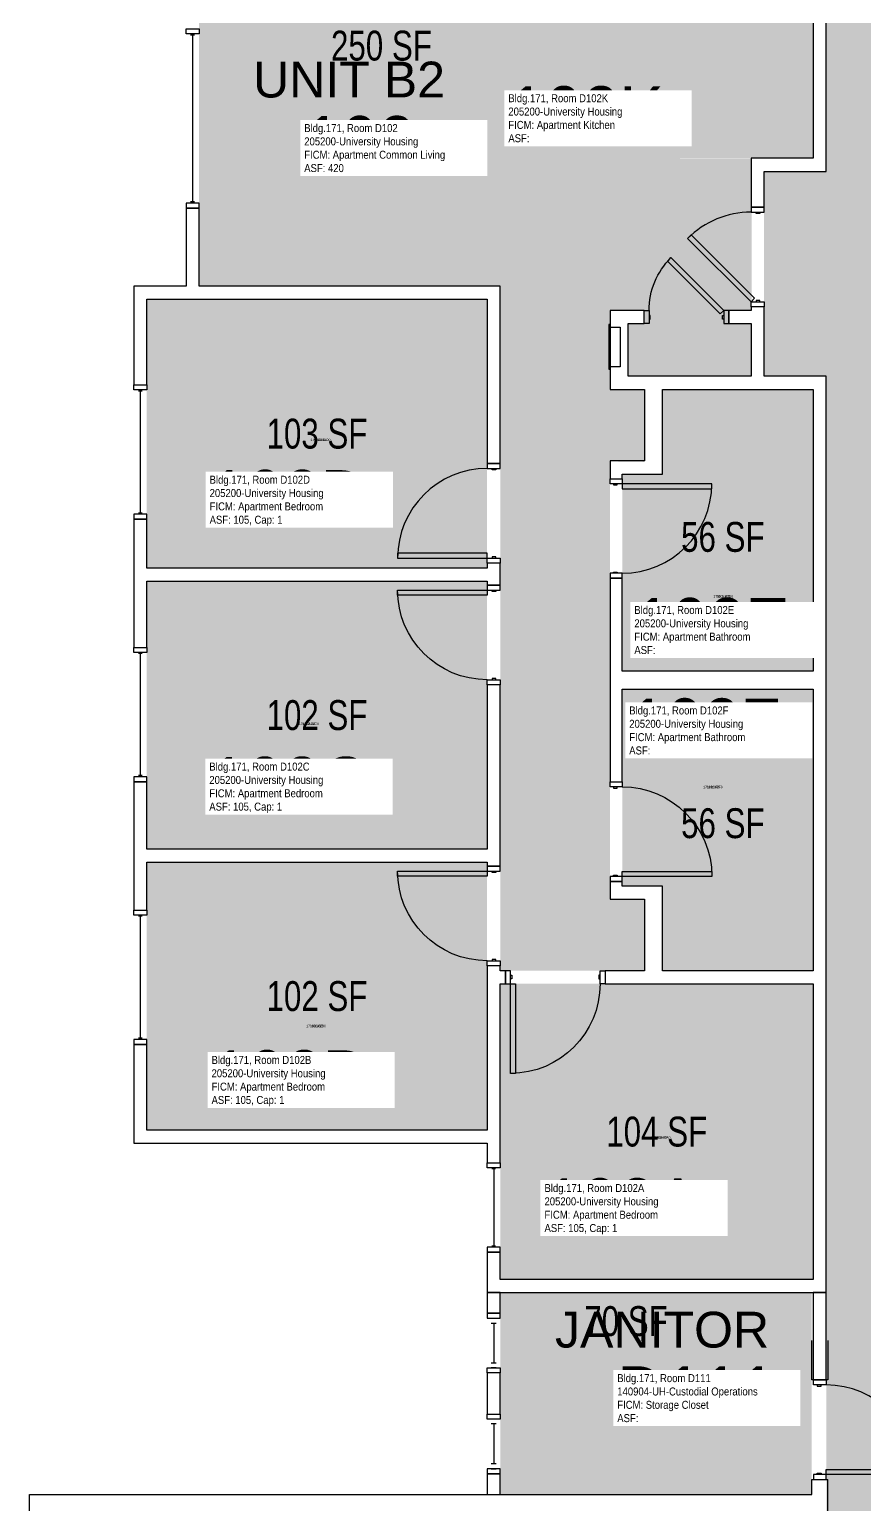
# Model space of a CAD drawing. Header units: inches. Extents: x -179 to 1729, y 245 to 1632.
# Drawn here: x -143 to 192, y 729 to 1321 of the extents above; entities that cross this region are included whole.
import ezdxf
from ezdxf.enums import TextEntityAlignment as Align

# ---------------------------------------------------------------- set-up
doc = ezdxf.new("R2010")
doc.units = ezdxf.units.IN
doc.header["$LTSCALE"] = 48
doc.header["$MEASUREMENT"] = 0
for name, color, linetype in [('A-DOOR', 2, 'Continuous'), ('A-GLAZ', 1, 'Continuous'), ('A-IDEN-RNUM', 7, 'Continuous'), ('A-IDEN-SNUM', 4, 'Continuous'), ('A-IDEN-VNUM', 4, 'Continuous'), ('A-MISC', 2, 'Continuous'), ('A-WALL', 5, 'Continuous'), ('AREA-TEXT', 3, 'Continuous'), ('Rooms-Category-Color', 7, 'Continuous'), ('Rooms-College-Color', 7, 'Continuous'), ('Rooms-Department-Color', 7, 'Continuous'), ('Rooms-Division-Color', 7, 'Continuous'), ('Rooms-Information', 7, 'Continuous')]:
    doc.layers.add(name, color=color, linetype=linetype)
doc.styles.add('CP_AREA', font='arial.ttf', dxfattribs={"height": 15})
doc.styles.add('CP_ROOMSNUMBER', font='arial.ttf', dxfattribs={"height": 1})
doc.styles.add('CP_ROOMVNUMBER', font='arial.ttf', dxfattribs={"width": 0.85, "height": 0.075})
doc.styles.get("Standard").update_dxf_attribs({"font": 'arial.ttf'})

msp = doc.modelspace()

# ---------------------------------------------------------------- hatches: boundary and pattern name
h = msp.add_hatch()
h.set_pattern_fill('ANSI31', color=256, angle=90, style=0)
h.set_pattern_definition([(135, (-474.46835, 754.76828), (-0.088388348, -0.088388348), [])])
h.paths.add_polyline_path([(109.48, 1086.24), (109.48, 1144.97), (118.69, 1144.97), (118.69, 1086.24)], flags=9)
at = {"layer": 'Rooms-Category-Color', "true_color": 0xadadad}
msp.add_hatch(color=253, dxfattribs=at).paths.add_polyline_path([(553.46, 1248.87), (553.46, 1285.75), (568.58, 1285.75), (568.58, 1353.75), (348.73, 1353.75), (348.73, 1378.75), (266.41, 1378.75), (266.41, 1353.75), (176.62, 1353.75), (176.62, 1264.36), (151.63, 1264.36), (151.63, 1182.03), (176.62, 1182.03), (176.62, 594.37), (236.63, 594.37), (236.63, 985.16), (261.63, 985.16), (261.63, 1067.48), (236.63, 1067.48), (236, 1270.38), (381, 1270.38), (381, 1248.88)])
at = {"layer": 'Rooms-Category-Color', "true_color": 0x728ef3}
for points in [[(41.25, 1353.75), (41.25, 1269.61), (146.67, 1269.49), (146.67, 1208.36), (137.42, 1208.48), (137.42, 1203.23), (146.37, 1203.23), (146.37, 1182.03), (97, 1182.03), (97, 1203.23), (103.42, 1203.23), (103.42, 1208.48), (89.75, 1208.48), (89.75, 1176.78), (103.62, 1176.78), (103.62, 1147.66), (89.75, 1147.85), (89.75, 972.19), (103.62, 972), (103.62, 943.25), (45.62, 943.25), (45.62, 1218.25), (-75.38, 1218.25), (-75.38, 1353.75)], [(171.37, 1269.61), (41.25, 1269.61), (41.25, 1339.75), (55.88, 1339.75), (55.88, 1353.75), (171.37, 1353.75)], [(-96.38, 1213), (-96.38, 1105), (40.37, 1105), (40.37, 1213)], [(171.37, 1063.64), (94.62, 1063.64), (94.62, 1142.78), (110.87, 1142.78), (110.87, 1176.78), (171.37, 1176.78)], [(-96.38, 992.12), (40.37, 992.12), (40.37, 1099.75), (-96.38, 1099.75)], [(171.37, 943.25), (110.87, 943.25), (110.87, 977.25), (94.62, 977.25), (94.62, 1056.39), (171.37, 1056.39)], [(40.37, 879.25), (-96.38, 879.25), (-96.38, 986.87), (40.37, 986.87)], [(171.37, 819.25), (45.62, 819.25), (45.62, 938), (171.37, 938)], [(45.62, 814), (170.75, 814), (170.75, 732.87), (45.62, 732.87)]]:
    msp.add_hatch(color=171, dxfattribs=at).paths.add_polyline_path(points)
at = {"layer": 'Rooms-College-Color', "true_color": 0xadadad}
for points in [[(553.46, 1248.87), (553.46, 1285.75), (568.58, 1285.75), (568.58, 1353.75), (348.73, 1353.75), (348.73, 1378.75), (266.41, 1378.75), (266.41, 1353.75), (176.62, 1353.75), (176.62, 1264.36), (151.63, 1264.36), (151.63, 1182.03), (176.62, 1182.03), (176.62, 594.37), (236.63, 594.37), (236.63, 985.16), (261.63, 985.16), (261.63, 1067.48), (236.63, 1067.48), (236, 1270.38), (381, 1270.38), (381, 1248.88)], [(41.25, 1353.75), (41.25, 1269.61), (146.67, 1269.49), (146.67, 1208.36), (137.42, 1208.48), (137.42, 1203.23), (146.37, 1203.23), (146.37, 1182.03), (97, 1182.03), (97, 1203.23), (103.42, 1203.23), (103.42, 1208.48), (89.75, 1208.48), (89.75, 1176.78), (103.62, 1176.78), (103.62, 1147.66), (89.75, 1147.85), (89.75, 972.19), (103.62, 972), (103.62, 943.25), (45.62, 943.25), (45.62, 1218.25), (-75.38, 1218.25), (-75.38, 1353.75)], [(171.37, 1269.61), (41.25, 1269.61), (41.25, 1339.75), (55.88, 1339.75), (55.88, 1353.75), (171.37, 1353.75)], [(-96.38, 1213), (-96.38, 1105), (40.37, 1105), (40.37, 1213)], [(171.37, 1063.64), (94.62, 1063.64), (94.62, 1142.78), (110.87, 1142.78), (110.87, 1176.78), (171.37, 1176.78)], [(-96.38, 992.12), (40.37, 992.12), (40.37, 1099.75), (-96.38, 1099.75)], [(171.37, 943.25), (110.87, 943.25), (110.87, 977.25), (94.62, 977.25), (94.62, 1056.39), (171.37, 1056.39)], [(40.37, 879.25), (-96.38, 879.25), (-96.38, 986.87), (40.37, 986.87)], [(171.37, 819.25), (45.62, 819.25), (45.62, 938), (171.37, 938)], [(45.62, 814), (170.75, 814), (170.75, 732.87), (45.62, 732.87)]]:
    msp.add_hatch(color=253, dxfattribs=at).paths.add_polyline_path(points)
at = {"layer": 'Rooms-Department-Color', "true_color": 0xacacac}
msp.add_hatch(color=253, dxfattribs=at).paths.add_polyline_path([(553.46, 1248.87), (553.46, 1285.75), (568.58, 1285.75), (568.58, 1353.75), (348.73, 1353.75), (348.73, 1378.75), (266.41, 1378.75), (266.41, 1353.75), (176.62, 1353.75), (176.62, 1264.36), (151.63, 1264.36), (151.63, 1182.03), (176.62, 1182.03), (176.62, 594.37), (236.63, 594.37), (236.63, 985.16), (261.63, 985.16), (261.63, 1067.48), (236.63, 1067.48), (236, 1270.38), (381, 1270.38), (381, 1248.88)])
at = {"layer": 'Rooms-Department-Color', "true_color": 0x604aed}
for points in [[(41.25, 1353.75), (41.25, 1269.61), (146.67, 1269.49), (146.67, 1208.36), (137.42, 1208.48), (137.42, 1203.23), (146.37, 1203.23), (146.37, 1182.03), (97, 1182.03), (97, 1203.23), (103.42, 1203.23), (103.42, 1208.48), (89.75, 1208.48), (89.75, 1176.78), (103.62, 1176.78), (103.62, 1147.66), (89.75, 1147.85), (89.75, 972.19), (103.62, 972), (103.62, 943.25), (45.62, 943.25), (45.62, 1218.25), (-75.38, 1218.25), (-75.38, 1353.75)], [(171.37, 1269.61), (41.25, 1269.61), (41.25, 1339.75), (55.88, 1339.75), (55.88, 1353.75), (171.37, 1353.75)], [(-96.38, 1213), (-96.38, 1105), (40.37, 1105), (40.37, 1213)], [(171.37, 1063.64), (94.62, 1063.64), (94.62, 1142.78), (110.87, 1142.78), (110.87, 1176.78), (171.37, 1176.78)], [(-96.38, 992.12), (40.37, 992.12), (40.37, 1099.75), (-96.38, 1099.75)], [(171.37, 943.25), (110.87, 943.25), (110.87, 977.25), (94.62, 977.25), (94.62, 1056.39), (171.37, 1056.39)], [(40.37, 879.25), (-96.38, 879.25), (-96.38, 986.87), (40.37, 986.87)], [(171.37, 819.25), (45.62, 819.25), (45.62, 938), (171.37, 938)], [(45.62, 814), (170.75, 814), (170.75, 732.87), (45.62, 732.87)]]:
    msp.add_hatch(color=173, dxfattribs=at).paths.add_polyline_path(points)
at = {"layer": 'Rooms-Division-Color', "true_color": 0xadadad}
msp.add_hatch(color=253, dxfattribs=at).paths.add_polyline_path([(553.46, 1248.87), (553.46, 1285.75), (568.58, 1285.75), (568.58, 1353.75), (348.73, 1353.75), (348.73, 1378.75), (266.41, 1378.75), (266.41, 1353.75), (176.62, 1353.75), (176.62, 1264.36), (151.63, 1264.36), (151.63, 1182.03), (176.62, 1182.03), (176.62, 594.37), (236.63, 594.37), (236.63, 985.16), (261.63, 985.16), (261.63, 1067.48), (236.63, 1067.48), (236, 1270.38), (381, 1270.38), (381, 1248.88)])
at = {"layer": 'Rooms-Division-Color', "true_color": 0x604aed}
for points in [[(41.25, 1353.75), (41.25, 1269.61), (146.67, 1269.49), (146.67, 1208.36), (137.42, 1208.48), (137.42, 1203.23), (146.37, 1203.23), (146.37, 1182.03), (97, 1182.03), (97, 1203.23), (103.42, 1203.23), (103.42, 1208.48), (89.75, 1208.48), (89.75, 1176.78), (103.62, 1176.78), (103.62, 1147.66), (89.75, 1147.85), (89.75, 972.19), (103.62, 972), (103.62, 943.25), (45.62, 943.25), (45.62, 1218.25), (-75.38, 1218.25), (-75.38, 1353.75)], [(171.37, 1269.61), (41.25, 1269.61), (41.25, 1339.75), (55.88, 1339.75), (55.88, 1353.75), (171.37, 1353.75)], [(-96.38, 1213), (-96.38, 1105), (40.37, 1105), (40.37, 1213)], [(171.37, 1063.64), (94.62, 1063.64), (94.62, 1142.78), (110.87, 1142.78), (110.87, 1176.78), (171.37, 1176.78)], [(-96.38, 992.12), (40.37, 992.12), (40.37, 1099.75), (-96.38, 1099.75)], [(171.37, 943.25), (110.87, 943.25), (110.87, 977.25), (94.62, 977.25), (94.62, 1056.39), (171.37, 1056.39)], [(40.37, 879.25), (-96.38, 879.25), (-96.38, 986.87), (40.37, 986.87)], [(171.37, 819.25), (45.62, 819.25), (45.62, 938), (171.37, 938)], [(45.62, 814), (170.75, 814), (170.75, 732.87), (45.62, 732.87)]]:
    msp.add_hatch(color=173, dxfattribs=at).paths.add_polyline_path(points)

# ---------------------------------------------------------------- linework, layer by layer
at = {"layer": 'A-DOOR'}
for points in [[(151.63, 1247.97), (151.63, 1249.97), (146.37, 1249.97), (146.37, 1247.97)], [(149.88, 1247.97), (149.88, 1247.47), (148.38, 1247.47), (148.38, 1247.97)], [(146.37, 1211.97), (147.79, 1213.38), (122.33, 1238.84), (120.92, 1237.42)], [(135.42, 1208.48), (134.01, 1207.07), (112.8, 1228.28), (114.21, 1229.69)], [(151.63, 1211.97), (151.63, 1209.97), (146.37, 1209.97), (146.37, 1211.97)], [(149.88, 1211.97), (149.88, 1212.47), (148.38, 1212.47), (148.38, 1211.97)], [(105.42, 1203.23), (103.42, 1203.23), (103.42, 1208.48), (105.42, 1208.48)], [(105.42, 1204.98), (105.92, 1204.98), (105.92, 1206.48), (105.42, 1206.48)], [(135.42, 1204.98), (134.92, 1204.98), (134.92, 1206.48), (135.42, 1206.48)], [(135.42, 1203.23), (137.42, 1203.23), (137.42, 1208.48), (135.42, 1208.48)], [(45.62, 1145), (45.62, 1147), (40.37, 1147), (40.37, 1145)], [(43.88, 1145), (43.88, 1144.5), (42.38, 1144.5), (42.38, 1145)], [(89.75, 1138.89), (89.75, 1140.89), (94.62, 1140.89), (94.62, 1138.89)], [(91.13, 1138.89), (91.13, 1138.39), (92.63, 1138.39), (92.63, 1138.89)], [(94.62, 1138.89), (94.62, 1136.89), (130.63, 1136.89), (130.63, 1138.89)], [(40.37, 1109), (40.37, 1111), (4.38, 1111), (4.38, 1109)], [(45.62, 1109), (45.62, 1107), (40.37, 1107), (40.37, 1109)], [(43.88, 1109), (43.88, 1109.5), (42.38, 1109.5), (42.38, 1109)], [(89.75, 1102.89), (89.75, 1100.89), (94.62, 1100.89), (94.62, 1102.89)], [(91.13, 1102.89), (91.13, 1103.39), (92.63, 1103.39), (92.63, 1102.89)], [(45.62, 1096.12), (45.62, 1098.12), (40.37, 1098.12), (40.37, 1096.12)], [(40.37, 1096.12), (40.37, 1094.12), (4.38, 1094.12), (4.38, 1096.12)], [(43.88, 1096.12), (43.88, 1095.62), (42.38, 1095.62), (42.38, 1096.12)], [(43.88, 1060.12), (43.88, 1060.62), (42.38, 1060.62), (42.38, 1060.12)], [(45.62, 1060.12), (45.62, 1058.12), (40.37, 1058.12), (40.37, 1060.12)], [(89.75, 1017.14), (89.75, 1019.14), (94.62, 1019.14), (94.62, 1017.14)], [(91.13, 1017.14), (91.13, 1016.64), (92.63, 1016.64), (92.63, 1017.14)], [(45.62, 983.25), (45.62, 985.25), (40.37, 985.25), (40.37, 983.25)], [(40.37, 983.25), (40.37, 981.25), (4.38, 981.25), (4.38, 983.25)], [(43.88, 983.25), (43.88, 982.75), (42.38, 982.75), (42.38, 983.25)], [(89.75, 981.14), (89.75, 979.14), (94.62, 979.14), (94.62, 981.14)], [(91.13, 981.14), (91.13, 981.64), (92.63, 981.64), (92.63, 981.14)], [(94.62, 981.14), (94.62, 983.14), (130.63, 983.14), (130.63, 981.14)], [(45.62, 947.25), (45.62, 945.25), (40.37, 945.25), (40.37, 947.25)], [(43.88, 947.25), (43.88, 947.75), (42.38, 947.75), (42.38, 947.25)], [(49.75, 943.25), (47.75, 943.25), (47.75, 938), (49.75, 938)], [(85.75, 943.25), (87.75, 943.25), (87.75, 938), (85.75, 938)], [(49.75, 941.5), (50.25, 941.5), (50.25, 940), (49.75, 940)], [(49.75, 938), (51.75, 938), (51.75, 902), (49.75, 902)], [(85.75, 941.5), (85.25, 941.5), (85.25, 940), (85.75, 940)], [(171.5, 776.87), (171.5, 778.87), (176.5, 778.87), (176.5, 776.87)], [(173, 776.87), (173, 776.37), (174.5, 776.37), (174.5, 776.87)], [(171.5, 740.87), (171.5, 738.87), (176.5, 738.87), (176.5, 740.87)], [(173, 740.87), (173, 741.37), (174.5, 741.37), (174.5, 740.87)], [(176.5, 740.87), (176.5, 742.87), (212.5, 742.87), (212.5, 740.87)]]:
    msp.add_lwpolyline(points, close=True, dxfattribs=at)
for centre, start, end in [((146.37, 1211.97), 90, 135), ((40.37, 1109), 90, 180), ((94.62, 1138.89), 270, 0), ((176.5, 740.87), 360, 90)]:
    msp.add_arc(centre, 36, start, end, dxfattribs=at)
at = {"layer": 'A-DOOR', "extrusion": (0, 0, -1)}
for centre, radius, start, end in [((-135.42, 1208.48), 30, 0, 45), ((-40.38, 1096.12), 36, 270, 0), ((-94.63, 981.14), 36, 90, 180), ((-40.38, 983.25), 36, 270, 0), ((-49.75, 938), 36, 180, 270)]:
    msp.add_arc(centre, radius, start, end, dxfattribs=at)
at = {"layer": 'A-GLAZ'}
for p, q in [((-77.25, 1319.13), (-78.75, 1319.13)), ((-78, 1319.13), (-78, 1252.13)), ((-77.25, 1252.13), (-78.75, 1252.13)), ((-98.25, 1176.09), (-99.75, 1176.09)), ((-99, 1176.09), (-99, 1127.09)), ((-98.25, 1127.09), (-99.75, 1127.09)), ((-98.25, 1070.62), (-99.75, 1070.62)), ((-99, 1070.62), (-99, 1021.62)), ((-98.25, 1021.62), (-99.75, 1021.62)), ((-98.25, 965.1), (-99.75, 965.1)), ((-99, 965.1), (-99, 916.1)), ((-98.25, 916.1), (-99.75, 916.1)), ((43.75, 863.63), (42.25, 863.63)), ((43, 863.63), (43, 832.63)), ((43.75, 832.63), (42.25, 832.63)), ((45.62, 805.72), (40.37, 805.72)), ((40.37, 805.72), (40.37, 803.72)), ((40.37, 803.72), (45.62, 803.72)), ((42, 803.72), (44, 803.72)), ((42, 801.72), (44, 801.72)), ((43, 801.72), (43, 785.72)), ((45.62, 803.72), (45.62, 805.72)), ((40.37, 781.72), (40.37, 783.72)), ((40.37, 783.72), (45.62, 783.72)), ((42, 785.72), (44, 785.72)), ((44, 783.72), (42, 783.72)), ((45.62, 783.72), (45.62, 781.72)), ((45.62, 781.72), (40.37, 781.72)), ((40.37, 763.16), (40.37, 765.16)), ((40.37, 765.16), (45.62, 765.16)), ((45.62, 765.16), (45.62, 763.16)), ((45.62, 763.16), (40.37, 763.16)), ((44, 763.16), (42, 763.16)), ((44, 761.16), (42, 761.16)), ((43, 761.16), (43, 745.16)), ((40.37, 743.16), (40.37, 741.16)), ((45.62, 743.16), (40.37, 743.16)), ((40.37, 741.16), (45.62, 741.16)), ((44, 745.16), (42, 745.16)), ((42, 743.16), (44, 743.16)), ((45.62, 741.16), (45.62, 743.16))]:
    msp.add_line(p, q, dxfattribs=at)
for points in [[(-80.62, 1319.63), (-80.62, 1321.63), (-75.38, 1321.63), (-75.38, 1319.63)], [(-80.62, 1251.63), (-80.62, 1249.63), (-75.38, 1249.63), (-75.38, 1251.63)], [(-101.62, 1176.59), (-101.62, 1178.59), (-96.38, 1178.59), (-96.38, 1176.59)], [(-101.62, 1126.59), (-101.62, 1124.59), (-96.38, 1124.59), (-96.38, 1126.59)], [(-101.62, 1071.12), (-101.62, 1073.12), (-96.38, 1073.12), (-96.38, 1071.12)], [(-101.62, 1021.12), (-101.62, 1019.12), (-96.38, 1019.12), (-96.38, 1021.12)], [(-101.62, 965.6), (-101.62, 967.6), (-96.38, 967.6), (-96.38, 965.6)], [(-101.62, 915.6), (-101.62, 913.6), (-96.38, 913.6), (-96.38, 915.6)], [(40.37, 864.13), (40.37, 866.13), (45.62, 866.13), (45.62, 864.13)], [(40.37, 832.13), (40.37, 830.13), (45.62, 830.13), (45.62, 832.13)]]:
    msp.add_lwpolyline(points, close=True, dxfattribs=at)
at = {"layer": 'A-MISC'}
msp.add_lwpolyline([(89.75, 1202.83), (89.25, 1202.83), (89.25, 1184.83), (89.75, 1184.83)], close=True, dxfattribs=at)
msp.add_lwpolyline([(89.75, 1201.83), (93.75, 1201.83), (93.75, 1185.83), (89.75, 1185.83)], dxfattribs=at)
at = {"layer": 'A-WALL'}
for p, q in [((176.62, 1264.36), (176.62, 1359)), ((171.37, 1353.75), (171.37, 1269.61)), ((146.37, 1269.61), (146.37, 1249.97)), ((171.37, 1269.61), (146.37, 1269.61)), ((151.63, 1249.97), (151.63, 1264.36)), ((151.63, 1264.36), (176.62, 1264.36)), ((-80.62, 1249.63), (-80.62, 1218.25)), ((-75.38, 1249.63), (-80.62, 1249.63)), ((-75.38, 1218.25), (-75.38, 1249.63)), ((146.37, 1249.97), (151.63, 1249.97)), ((-101.62, 1218.25), (-101.62, 1178.59)), ((-80.62, 1218.25), (-101.62, 1218.25)), ((45.62, 1218.25), (-75.38, 1218.25)), ((45.62, 1147), (45.62, 1218.25)), ((-96.38, 1178.59), (-96.38, 1213)), ((-96.38, 1213), (40.37, 1213)), ((40.37, 1213), (40.37, 1147)), ((146.37, 1209.97), (146.37, 1208.48)), ((151.63, 1209.97), (146.37, 1209.97)), ((151.63, 1182.03), (151.63, 1209.97)), ((89.75, 1208.48), (89.75, 1176.78)), ((103.42, 1208.48), (89.75, 1208.48)), ((97, 1182.03), (97, 1203.23)), ((97, 1203.23), (103.42, 1203.23)), ((103.42, 1203.23), (103.42, 1208.48)), ((146.37, 1208.48), (137.42, 1208.48)), ((137.42, 1208.48), (137.42, 1203.23)), ((137.42, 1203.23), (146.37, 1203.23)), ((146.37, 1203.23), (146.37, 1182.03)), ((146.37, 1182.03), (97, 1182.03)), ((176.62, 1182.03), (151.63, 1182.03)), ((176.62, 942.62), (176.62, 1182.03)), ((-101.62, 1178.59), (-96.38, 1178.59)), ((89.75, 1176.78), (103.62, 1176.78)), ((103.62, 1176.78), (103.62, 1148.03)), ((110.87, 1142.78), (110.87, 1176.78)), ((110.87, 1176.78), (171.37, 1176.78)), ((171.37, 1176.78), (171.37, 1063.64)), ((40.37, 1147), (45.62, 1147)), ((89.75, 1148.03), (89.75, 1140.89)), ((103.62, 1148.03), (89.75, 1148.03)), ((89.75, 1140.89), (94.62, 1140.89)), ((94.62, 1140.89), (94.62, 1142.78)), ((94.62, 1142.78), (110.87, 1142.78)), ((-101.62, 1124.59), (-101.62, 1073.12)), ((-96.38, 1124.59), (-101.62, 1124.59)), ((-96.38, 1105), (-96.38, 1124.59)), ((40.37, 1105), (-96.38, 1105)), ((40.37, 1107), (40.37, 1105)), ((45.62, 1107), (40.37, 1107)), ((45.62, 1098.12), (45.62, 1107)), ((-96.38, 1073.12), (-96.38, 1099.75)), ((-96.38, 1099.75), (40.37, 1099.75)), ((40.37, 1099.75), (40.37, 1098.12)), ((40.37, 1098.12), (45.62, 1098.12)), ((89.75, 1100.89), (89.75, 1019.14)), ((94.62, 1100.89), (89.75, 1100.89)), ((94.62, 1063.64), (94.62, 1100.89)), ((-101.62, 1073.12), (-96.38, 1073.12)), ((171.37, 1063.64), (94.62, 1063.64)), ((40.37, 1058.12), (40.37, 992.12)), ((45.62, 1058.12), (40.37, 1058.12)), ((45.62, 985.25), (45.62, 1058.12)), ((94.62, 1019.14), (94.62, 1056.39)), ((94.62, 1056.39), (171.37, 1056.39)), ((171.37, 1056.39), (171.37, 943.25)), ((89.75, 1019.14), (94.62, 1019.14)), ((-96.38, 1019.12), (-101.62, 1019.12)), ((-101.62, 1019.12), (-101.62, 967.6)), ((-96.38, 992.12), (-96.38, 1019.12)), ((40.37, 992.12), (-96.38, 992.12)), ((-96.38, 986.87), (40.37, 986.87)), ((-96.38, 967.6), (-96.38, 986.87)), ((40.37, 986.87), (40.37, 985.25)), ((40.37, 985.25), (45.62, 985.25)), ((89.75, 979.14), (89.75, 972)), ((94.62, 979.14), (89.75, 979.14)), ((94.62, 977.25), (94.62, 979.14)), ((89.75, 972), (103.62, 972)), ((110.87, 977.25), (94.62, 977.25)), ((103.62, 972), (103.62, 943.25)), ((110.87, 943.25), (110.87, 977.25)), ((-101.62, 967.6), (-96.38, 967.6)), ((40.37, 945.25), (40.37, 879.25)), ((45.62, 945.25), (40.37, 945.25)), ((45.62, 943.25), (45.62, 945.25)), ((47.75, 943.25), (45.62, 943.25)), ((47.75, 938), (47.75, 943.25)), ((90.38, 943.25), (87.75, 943.25)), ((87.75, 943.25), (87.75, 938)), ((103.62, 943.25), (90.38, 943.25)), ((171.37, 943.25), (110.87, 943.25)), ((176.62, 814), (176.62, 942.62)), ((45.62, 874.62), (45.62, 938)), ((45.62, 938), (47.75, 938)), ((87.75, 938), (90.38, 938)), ((90.38, 938), (171.37, 938)), ((171.37, 938), (171.37, 819.25)), ((-101.62, 913.6), (-101.62, 874)), ((-96.38, 913.6), (-101.62, 913.6)), ((-96.38, 879.25), (-96.38, 913.6)), ((40.37, 879.25), (-96.38, 879.25)), ((-101.62, 874), (40.37, 874)), ((40.37, 874), (40.37, 866.13)), ((45.62, 866.13), (45.62, 874.62)), ((40.37, 866.13), (45.62, 866.13)), ((40.37, 830.13), (40.37, 814)), ((45.62, 830.13), (40.37, 830.13)), ((45.62, 819.25), (45.62, 830.13)), ((171.37, 819.25), (45.62, 819.25)), ((40.37, 814), (40.37, 805.72)), ((45.62, 814), (40.37, 814)), ((40.37, 814), (176.62, 814)), ((45.62, 805.72), (45.62, 814)), ((176.62, 814), (171.37, 814)), ((171.37, 814), (171.37, 778.87)), ((176.62, 778.87), (176.62, 814)), ((40.37, 805.72), (45.62, 805.72)), ((170.75, 778.87), (170.75, 794.75)), ((177.25, 794.75), (177.25, 778.87)), ((40.37, 781.72), (40.37, 765.16)), ((45.62, 781.72), (40.37, 781.72)), ((45.62, 765.16), (45.62, 781.72)), ((177.25, 778.87), (170.75, 778.87)), ((171.37, 778.87), (176.62, 778.87)), ((40.37, 765.16), (45.62, 765.16)), ((40.37, 741.16), (40.37, 732.87)), ((45.62, 741.16), (40.37, 741.16)), ((45.62, 732.87), (45.62, 741.16)), ((170.75, 732.87), (170.75, 738.87)), ((170.75, 738.87), (177.25, 738.87)), ((177.25, 672), (177.25, 738.87)), ((-143.5, 720.48), (-143.5, 732.87)), ((-143.5, 732.87), (170.75, 732.87))]:
    msp.add_line(p, q, dxfattribs=at)

# ---------------------------------------------------------------- texts
at = {"layer": 'A-IDEN-RNUM', "style": 'CP_ROOMSNUMBER', "width": 0.85}
for s, p in [('0102-K0', (70.15, 1287.08)), ('0102-00', (-11.95, 1273.21)), ('0102-D0', (-26.61, 1156.02)), ('0102-E0', (135.22, 1093.11)), ('0102-C0', (-31.29, 1041.92)), ('0102-F0', (131.06, 1016.53)), ('0102-B0', (-28.35, 920.55)), ('0102-A0', (110.02, 875.74)), ('0111-00', (109.39, 774.28))]:
    msp.add_text(s, height=1, dxfattribs=at).set_placement(p, align=Align.CENTER)
at = {"layer": 'A-IDEN-SNUM', "style": 'CP_ROOMSNUMBER', "width": 0.85}
for s, p in [('1710D102K0', (70.15, 1287.08)), ('1710D10200', (-11.95, 1273.21)), ('1710D102D0', (-26.61, 1156.02)), ('1710D102E0', (135.22, 1093.11)), ('1710D102C0', (-31.29, 1041.92)), ('1710D102F0', (131.06, 1016.53)), ('1710D102B0', (-28.35, 920.55)), ('1710D102A0', (110.02, 875.74)), ('1710D11100', (109.39, 774.28))]:
    msp.add_text(s, height=1, dxfattribs=at).set_placement(p, align=Align.CENTER)
at = {"layer": 'A-IDEN-VNUM', "style": 'CP_ROOMVNUMBER', "width": 0.85}
for s, p in [('102K', (48.88, 1276.01)), ('102', (-33.12, 1264.03)), ('102D', (-71.13, 1121.84)), ('102E', (99.5, 1070.42)), ('102F', (97.45, 1030.07)), ('102C', (-71.26, 1006.59)), ('102B', (-70.36, 888.75)), ('102A', (63.4, 837.3)), ('D111', (92.64, 761.86))]:
    msp.add_text(s, height=22.5, dxfattribs=at).set_placement(p)
at = {"layer": 'A-MISC'}
for s, p in [('UNIT B2', (-15.12, 1294.03)), ('JANITOR', (110.64, 791.86))]:
    msp.add_text(s, height=14.4, dxfattribs=at).set_placement(p, align=Align.CENTER)
at = {"layer": 'AREA-TEXT', "style": 'CP_AREA', "width": 0.75}
for s, p in [('250 SF', (-2.1, 1314.87)), ('103 SF', (-28, 1159)), ('56 SF', (135.06, 1117.52)), ('102 SF', (-28, 1045.94)), ('56 SF', (135.06, 1002.51)), ('102 SF', (-28, 933.06)), ('104 SF', (108.5, 878.62)), ('70 SF', (96.15, 802.5))]:
    msp.add_text(s, height=12, dxfattribs=at).set_placement(p, align=Align.MIDDLE_CENTER)

# ---------------------------------------------------------------- next in the draw order: texts
at = {"layer": 'Rooms-Information', "char_height": 3.2143, "width": 72, "attachment_point": 7, "style": 'CP_ROOMVNUMBER', "bg_fill": 3, "box_fill_scale": 1.5, "bg_fill_color": 256, "bg_fill_true_color": 13158600, "bg_fill_transparency": 0}
for s, insert in [('Bldg.171, Room D102K^M^J205200-University Housing^M^JFICM: Apartment Kitchen^M^JASF: ', (48.88, 1276.01)), ('Bldg.171, Room D102^M^J205200-University Housing^M^JFICM: Apartment Common Living^M^JASF: 420', (-33.12, 1264.03)), ('Bldg.171, Room D102D^M^J205200-University Housing^M^JFICM: Apartment Bedroom^M^JASF: 105, Cap: 1', (-71.13, 1121.84)), ('Bldg.171, Room D102E^M^J205200-University Housing^M^JFICM: Apartment Bathroom^M^JASF: ', (99.5, 1070.42)), ('Bldg.171, Room D102F^M^J205200-University Housing^M^JFICM: Apartment Bathroom^M^JASF: ', (97.45, 1030.07)), ('Bldg.171, Room D102C^M^J205200-University Housing^M^JFICM: Apartment Bedroom^M^JASF: 105, Cap: 1', (-71.26, 1006.59)), ('Bldg.171, Room D102B^M^J205200-University Housing^M^JFICM: Apartment Bedroom^M^JASF: 105, Cap: 1', (-70.36, 888.75)), ('Bldg.171, Room D102A^M^J205200-University Housing^M^JFICM: Apartment Bedroom^M^JASF: 105, Cap: 1', (63.4, 837.3)), ('Bldg.171, Room D111^M^J140904-UH-Custodial Operations^M^JFICM: Storage Closet^M^JASF: ', (92.64, 761.86))]:
    msp.add_mtext(s, dxfattribs=dict(at, insert=insert))

doc.saveas('drawing.dxf')
